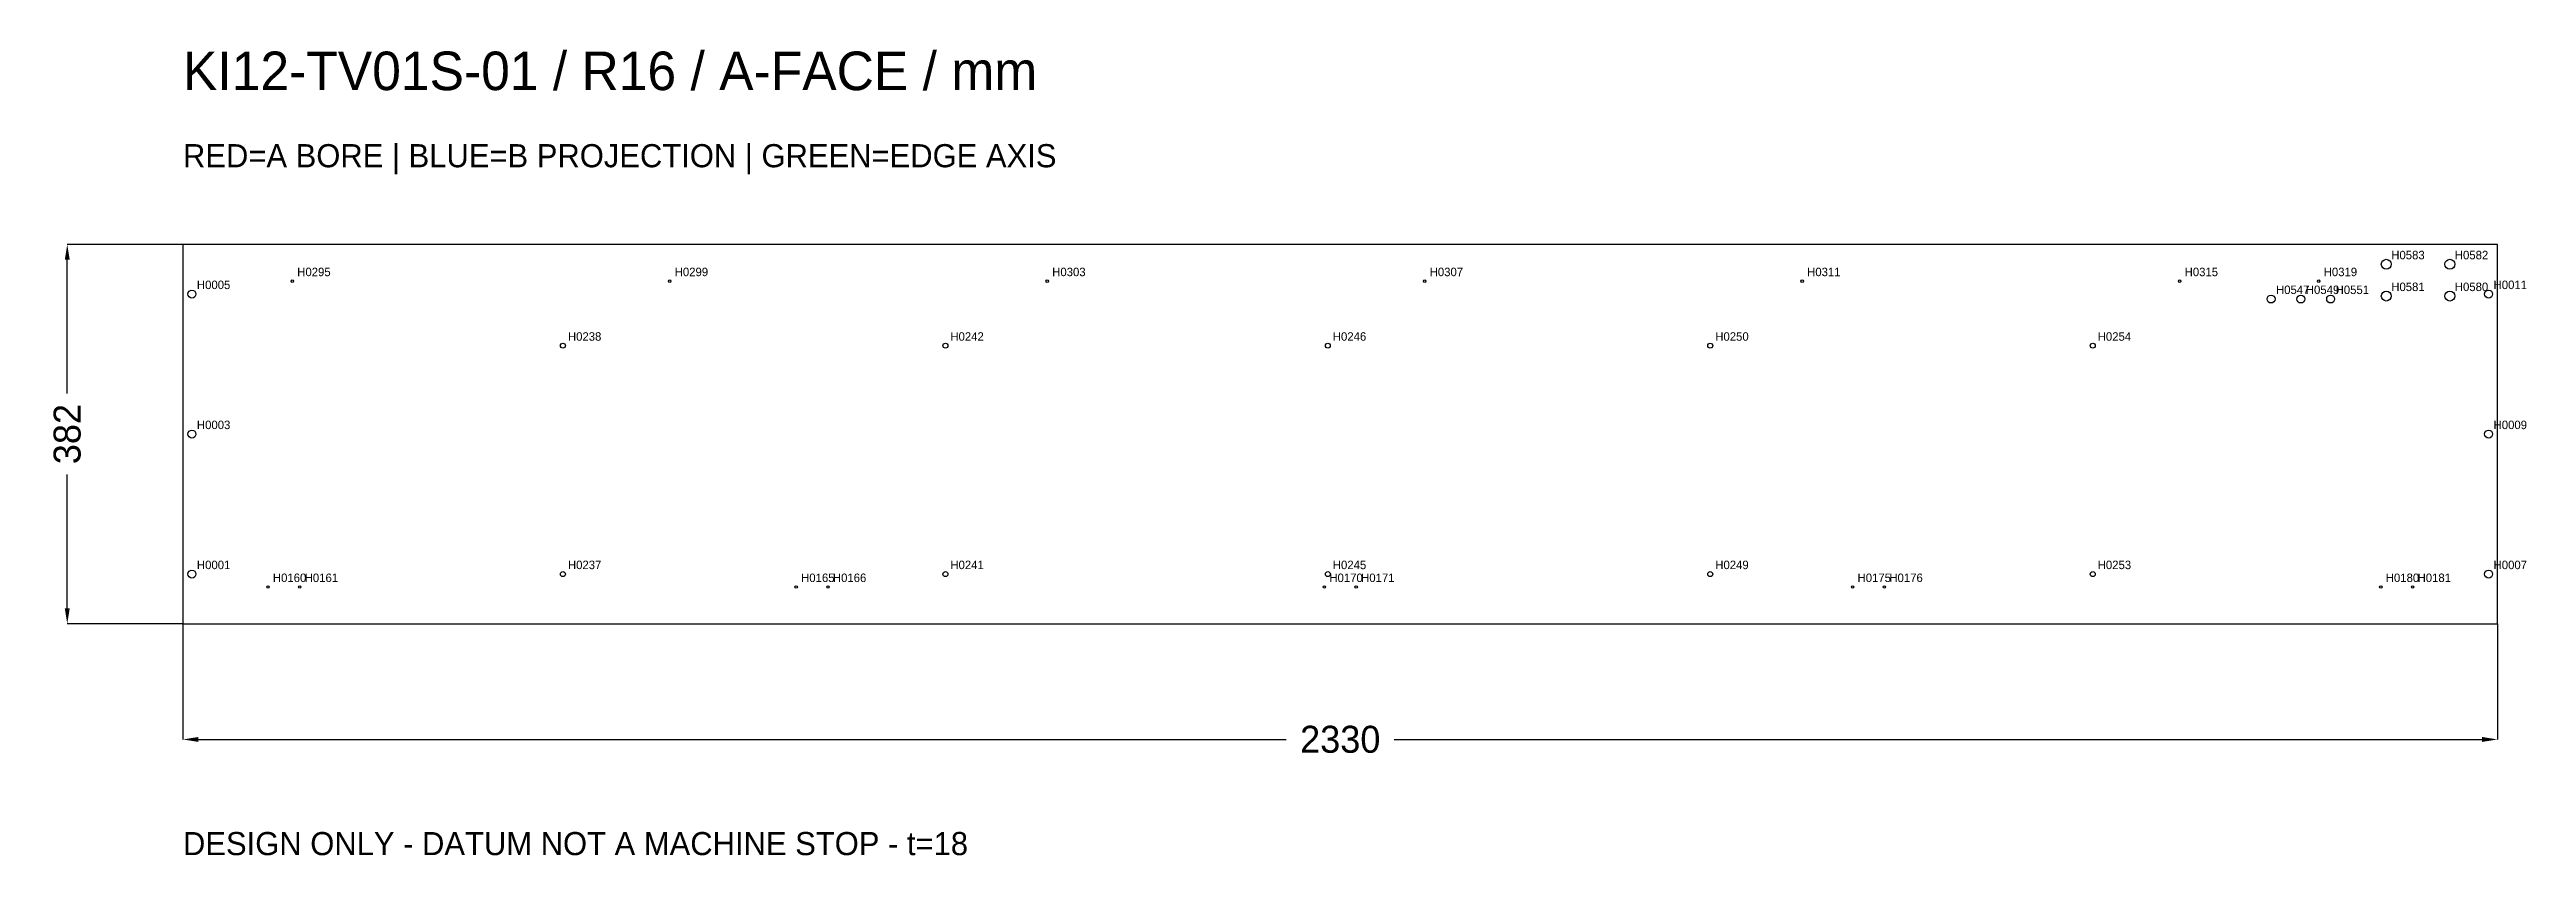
# Model space of a CAD drawing. Header units: millimetres. Extents: x -134 to 2359, y -233 to 578.
import ezdxf

# ---------------------------------------------------------------- set-up
doc = ezdxf.new("R2010")
doc.units = ezdxf.units.MM
for name, color, linetype in [('BORE_B', 5, 'Continuous'), ('CONTOUR', 7, 'Continuous'), ('TEXT', 7, 'Continuous')]:
    doc.layers.add(name, color=color, linetype=linetype)
doc.dimstyles.get("Standard").update_dxf_attribs({"dimtxt": 2.5, "dimasz": 2.5, "dimexe": 1.25, "dimexo": 0.625, "dimtad": 1, "dimcen": 2.5, "dimazin": 3, "dimtfac": 1, "dimtmove": 0, "dimatfit": 3})

# ---------------------------------------------------------------- blocks, each defined once
blk = doc.blocks.new('_CLOSEDFILLED')
at = {"color": 0, "linetype": 'BYBLOCK'}
blk.add_solid([(-1, 0.16), (0, 0), (-1, -0.16)], dxfattribs=at)
blk = doc.blocks.new('*D1')
at = {"color": 2}
for p, q in [((0, 0), (0, -116.5)), ((2330, 0), (2330, -116.5)), ((15.5, -116.5), (1110.6, -116.5)), ((1219.4, -116.5), (2314.5, -116.5))]:
    blk.add_line(p, q, dxfattribs=at)
at = {"layer": 'Defpoints'}
for p in [(0, 0), (2330, 0), (0, -116.5)]:
    blk.add_point(p, dxfattribs=at)
at = {"color": 2, "xscale": 15.533333333333335, "yscale": 15.533333333333335, "rotation": 180}
blk.add_blockref('_CLOSEDFILLED', (0, -116.5), dxfattribs=at)
at = {"color": 2, "xscale": 15.533333333333335, "yscale": 15.533333333333335}
blk.add_blockref('_CLOSEDFILLED', (2330, -116.5), dxfattribs=at)
at = {"color": 7, "insert": (1165, -116.5), "char_height": 27.18, "attachment_point": 5}
blk.add_mtext('2330', dxfattribs=at)
blk = doc.blocks.new('*D2')
at = {"color": 2}
for p, q in [((0, 382), (-116.5, 382)), ((-116.5, 231.8), (-116.5, 366.5)), ((-116.5, 15.5), (-116.5, 150.2)), ((0, 0), (-116.5, 0))]:
    blk.add_line(p, q, dxfattribs=at)
at = {"layer": 'Defpoints'}
for p in [(0, 382), (-116.5, 0), (0, 0)]:
    blk.add_point(p, dxfattribs=at)
at = {"color": 2, "xscale": 15.533333333333335, "yscale": 15.533333333333335}
for p, rotation in [((-116.5, 382), 90), ((-116.5, 0), 270)]:
    blk.add_blockref('_CLOSEDFILLED', p, dxfattribs=dict(at, rotation=rotation))
at = {"color": 7, "insert": (-116.5, 191), "char_height": 27.18, "attachment_point": 5, "rotation": 90}
blk.add_mtext('382', dxfattribs=at)

msp = doc.modelspace()

# ---------------------------------------------------------------- linework, layer by layer
at = {"layer": 'BORE_B'}
for centre, radius in [((2218, 362), 5), ((2282, 362), 5), ((9, 332), 4), ((110, 345), 1.25), ((490, 345), 1.25), ((870, 345), 1.25), ((1250, 345), 1.25), ((1630, 345), 1.25), ((2010, 345), 1.25), ((2102, 327), 4), ((2132, 327), 4), ((2150, 345), 1.25), ((2162, 327), 4), ((2218, 330), 5), ((2282, 330), 5), ((2321, 332), 4), ((382.5, 280), 2.5), ((767.5, 280), 2.5), ((1152.5, 280), 2.5), ((1537.5, 280), 2.5), ((1922.5, 280), 2.5), ((9, 191), 4), ((2321, 191), 4), ((9, 50), 4), ((382.5, 50), 2.5), ((767.5, 50), 2.5), ((1152.5, 50), 2.5), ((1537.5, 50), 2.5), ((1922.5, 50), 2.5), ((2321, 50), 4), ((85.5, 37), 1.25), ((117.5, 37), 1.25), ((617.25, 37), 1.25), ((649.25, 37), 1.25), ((1149, 37), 1.25), ((1181, 37), 1.25), ((1680.75, 37), 1.25), ((1712.75, 37), 1.25), ((2212.5, 37), 1.25), ((2244.5, 37), 1.25)]:
    msp.add_circle(centre, radius, dxfattribs=at)
at = {"layer": 'CONTOUR'}
msp.add_lwpolyline([(0, 0), (2330, 0), (2330, 382), (0, 382)], close=True, dxfattribs=at)

# ---------------------------------------------------------------- texts
at = {"layer": 'TEXT'}
for s, height, p in [('KI12-TV01S-01 / R16 / A-FACE / mm', 38.83333, (0, 537.333)), ('RED=A BORE | BLUE=B PROJECTION | GREEN=EDGE AXIS', 23.3, (0, 459.667)), ('H0583', 8.5433, (2223, 367)), ('H0582', 8.5433, (2287, 367)), ('H0295', 8.5433, (115, 350)), ('H0299', 8.5433, (495, 350)), ('H0303', 8.5433, (875, 350)), ('H0307', 8.5433, (1255, 350)), ('H0311', 8.5433, (1635, 350)), ('H0315', 8.5433, (2015, 350)), ('H0319', 8.5433, (2155, 350)), ('H0005', 8.5433, (14, 337)), ('H0547', 8.5433, (2107, 332)), ('H0549', 8.5433, (2137, 332)), ('H0551', 8.5433, (2167, 332)), ('H0581', 8.5433, (2223, 335)), ('H0580', 8.5433, (2287, 335)), ('H0011', 8.5433, (2326, 337)), ('H0238', 8.5433, (387.5, 285)), ('H0242', 8.5433, (772.5, 285)), ('H0246', 8.5433, (1157.5, 285)), ('H0250', 8.5433, (1542.5, 285)), ('H0254', 8.5433, (1927.5, 285)), ('H0003', 8.5433, (14, 196)), ('H0009', 8.5433, (2326, 196)), ('H0001', 8.5433, (14, 55)), ('H0160', 8.5433, (90.5, 42)), ('H0161', 8.5433, (122.5, 42)), ('H0237', 8.5433, (387.5, 55)), ('H0165', 8.5433, (622.25, 42)), ('H0166', 8.5433, (654.25, 42)), ('H0241', 8.5433, (772.5, 55)), ('H0170', 8.5433, (1154, 42)), ('H0245', 8.5433, (1157.5, 55)), ('H0171', 8.5433, (1186, 42)), ('H0249', 8.5433, (1542.5, 55)), ('H0175', 8.5433, (1685.75, 42)), ('H0176', 8.5433, (1717.75, 42)), ('H0253', 8.5433, (1927.5, 55)), ('H0180', 8.5433, (2217.5, 42)), ('H0181', 8.5433, (2249.5, 42)), ('H0007', 8.5433, (2326, 55)), ('DESIGN ONLY - DATUM NOT A MACHINE STOP - t=18', 23.3, (0, -233))]:
    msp.add_text(s, height=height, dxfattribs=at).set_placement(p)

# ---------------------------------------------------------------- dimensions: what is measured, and where the dimension line sits
dim = msp.add_linear_dim(base=(-116.5, 0), p1=(0, 0), p2=(0, 382), angle=90, dimstyle='Standard', override={"dimtxt": 27.183333, "dimasz": 15.533333, "dimdec": 2, "dimclrd": 2, "dimclre": 2, "dimclrt": 7})
dim.commit()
dim.dimension.update_dxf_attribs({"geometry": '*D2', "text_midpoint": (-116.5, 191)})
dim = msp.add_linear_dim(base=(0, -116.5), p1=(0, 0), p2=(2330, 0), dimstyle='Standard', override={"dimtxt": 27.183333, "dimasz": 15.533333, "dimdec": 2, "dimclrd": 2, "dimclre": 2, "dimclrt": 7})
dim.commit()
dim.dimension.update_dxf_attribs({"geometry": '*D1', "text_midpoint": (1165, -116.5)})

doc.saveas('drawing.dxf')
